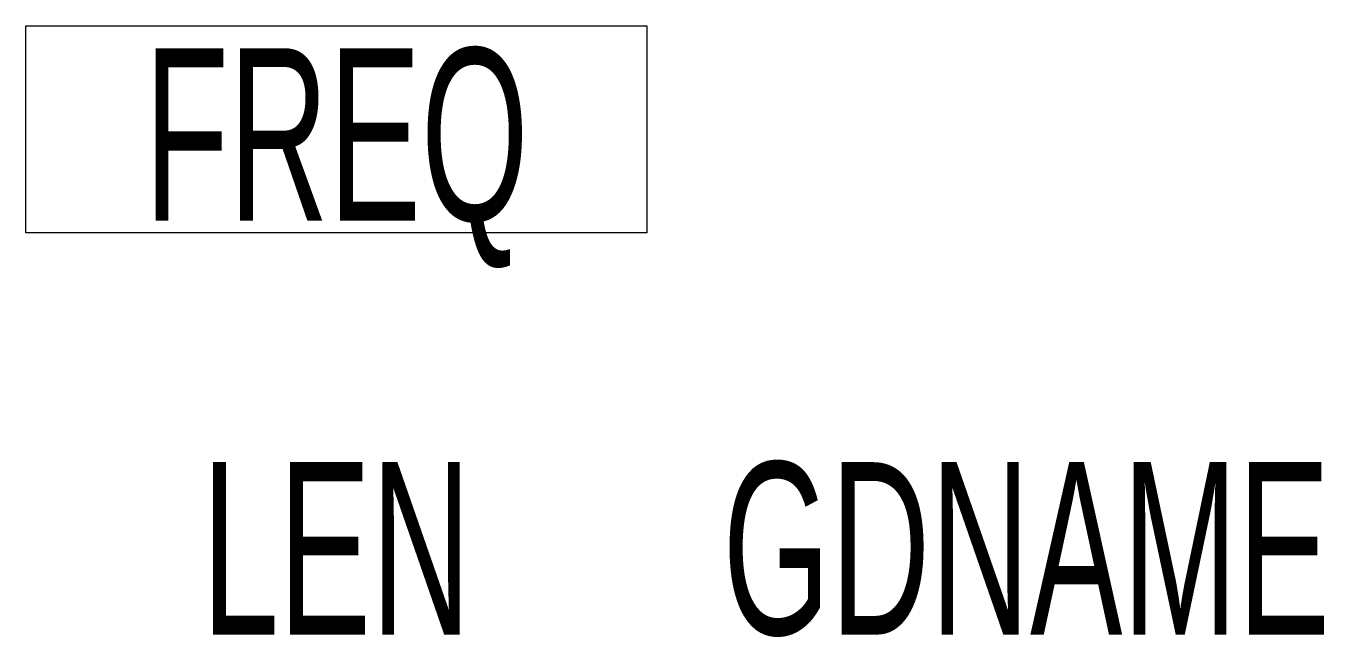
# Model space of a CAD drawing. Header units: millimetres. Extents: x -4.5 to 14.3, y -4.2 to 4.7.
import ezdxf
from ezdxf.enums import TextEntityAlignment as Align

# ---------------------------------------------------------------- set-up
doc = ezdxf.new("R2010")
doc.units = ezdxf.units.MM

msp = doc.modelspace()

# ---------------------------------------------------------------- linework, layer by layer
for points in [[(-4.5, 4.662), (4.5, 4.662)], [(-4.5, 1.662), (-4.5, 4.662)], [(4.5, 4.662), (4.5, 1.662)], [(4.5, 1.662), (-4.5, 1.662)]]:
    msp.add_lwpolyline(points)

# ---------------------------------------------------------------- texts
at = {"width": 0.6}
for tag, text, p in [('FREQ', 'FREQ', (0, 3.089)), ('LEN', 'LEN', (0, -2.911)), ('GDNAME', 'GDNAME', (10, -2.911))]:
    msp.add_attdef(tag, text=text, height=2.5, dxfattribs=at).set_placement(p, align=Align.MIDDLE_CENTER)

doc.saveas('drawing.dxf')
